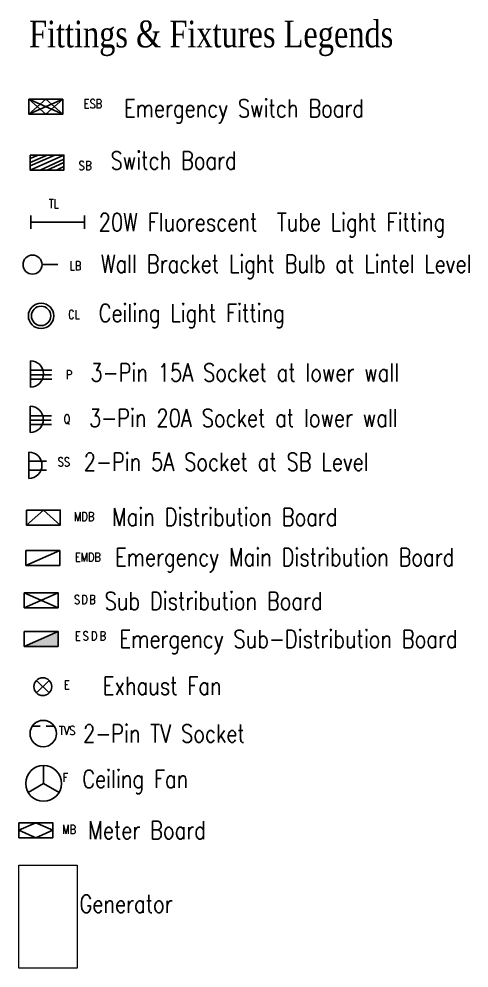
# Model space of a CAD drawing. Header units: inches. Extents: x 4849 to 14405, y -37970 to -930.
# Drawn here: x 4849 to 5151, y -35928 to -35290 of the extents above; entities that cross this region are included whole.
import ezdxf

# ---------------------------------------------------------------- set-up
doc = ezdxf.new("R2010")
doc.units = ezdxf.units.IN
doc.header["$LTSCALE"] = 10
doc.header["$MEASUREMENT"] = 0
doc.layers.add('Fan (Mine)', color=2, linetype='Continuous', plot=False)
doc.layers.add('Light (Mine)', color=3, linetype='Continuous', plot=False)
for name, color, linetype, lineweight in [('Generator', 74, 'Continuous', 9), ('Parking Slot (Mine)', 5, 'Continuous', 9), ('Text Legends (Mine)', 192, 'Continuous', 35)]:
    doc.layers.add(name, color=color, linetype=linetype, lineweight=lineweight)
doc.layers.add('Switchboard & Socket (Mine)', color=4, linetype='Continuous')
doc.styles.get("Standard").update_dxf_attribs({"font": 'simplex.shx', "width": 0.8, "height": 3})

# ---------------------------------------------------------------- blocks, each defined once
blk = doc.blocks.new('2-Pin TV Socket')
at = {"layer": 'Switchboard & Socket (Mine)', "linetype": 'ByBlock', "ltscale": 10}
for p, q in [((0, 0), (0, -5.26)), ((0, -9.26), (0, -14.53))]:
    blk.add_line(p, q, dxfattribs=at)
at = {"layer": 'Switchboard & Socket (Mine)', "linetype": 'ByBlock'}
blk.add_circle((-5.05, -7.26), 8.85, dxfattribs=at)
blk = doc.blocks.new('Tube Light')
at = {"layer": 'Light (Mine)'}
for p, q in [((0, 4.54), (0, -4.54)), ((36, 0), (0, 0)), ((36, 4.54), (36, -4.54))]:
    blk.add_line(p, q, dxfattribs=at)
blk = doc.blocks.new('Exhaust Fan')
at = {"layer": 'Fan (Mine)', "linetype": 'Continuous', "ltscale": 10}
for p, q in [((-4.24, 4.24), (4.24, -4.24)), ((-4.24, -4.24), (4.24, 4.24))]:
    blk.add_line(p, q, dxfattribs=at)
blk.add_circle((0, 0), 6, dxfattribs=at)
blk = doc.blocks.new('Ceiling Light')
at = {"layer": 'Light (Mine)'}
for radius in [8.53, 6.52]:
    blk.add_circle((0, 0), radius, dxfattribs=at)
blk = doc.blocks.new('Light Bulb')
at = {"layer": 'Light (Mine)'}
blk.add_line((10.67, 0), (0, 0), dxfattribs=at)
at = {"layer": 'Light (Mine)', "linetype": 'Continuous'}
blk.add_circle((17.07, 0), 6.4, dxfattribs=at)
blk = doc.blocks.new('3-Pin Socket')
at = {"layer": 'Switchboard & Socket (Mine)', "ltscale": 10}
blk.add_line((0, 9.41), (0, -8.28), dxfattribs=at)
at = {"layer": 'Switchboard & Socket (Mine)', "linetype": 'Continuous'}
for p, q in [((0, 3.02), (14.44, 3.02)), ((0, 0), (14.11, 0)), ((0, -2.98), (14.44, -2.98))]:
    blk.add_line(p, q, dxfattribs=at)
blk.add_arc((0, 0.57), 8.85, 270, 90, dxfattribs=at)
blk = doc.blocks.new('2-Pin Socket')
at = {"layer": 'Switchboard & Socket (Mine)', "linetype": 'Continuous'}
for p, q in [((-2.76, 0), (-2.76, 11.8)), ((3.24, 0), (3.24, 11.8))]:
    blk.add_line(p, q, dxfattribs=at)
at = {"layer": 'Switchboard & Socket (Mine)', "ltscale": 10}
blk.add_line((-8.85, 0), (8.85, 0), dxfattribs=at)
at = {"layer": 'Switchboard & Socket (Mine)', "linetype": 'Continuous'}
blk.add_arc((0, 0), 8.85, 0, 180, dxfattribs=at)
blk = doc.blocks.new('Emergency Switchboard')
at = {"layer": 'Switchboard & Socket (Mine)', "ltscale": 10}
for p, q in [((-11.36, -5.05), (11.36, 5.05)), ((-11.36, 5.05), (11.36, -5.05)), ((0, 5.05), (-11.36, -5.05)), ((0, -5.05), (-11.36, 5.05)), ((0, 5.05), (11.36, -5.05)), ((0, -5.05), (11.36, 5.05))]:
    blk.add_line(p, q, dxfattribs=at)
at = {"layer": 'Switchboard & Socket (Mine)', "linetype": 'Continuous'}
blk.add_lwpolyline([(-11.36, 5.05), (11.36, 5.05), (11.36, -5.05), (-11.36, -5.05)], close=True, dxfattribs=at)
blk = doc.blocks.new('Switchboard')
at = {"layer": 'Switchboard & Socket (Mine)', "linetype": 'Continuous'}
for p, q in [((0, -10.09), (22.73, 0)), ((0, -5.05), (11.36, 0)), ((0, -7.26), (16.63, 0)), ((0, -2.38), (5.35, 0)), ((6.62, -10.09), (22.73, -2.84)), ((11.36, -10.09), (22.73, -5.05)), ((17.6, -10.09), (22.73, -7.56))]:
    blk.add_line(p, q, dxfattribs=at)
blk.add_lwpolyline([(0, 0), (22.73, 0), (22.73, -10.09), (0, -10.09)], close=True, dxfattribs=at)
blk = doc.blocks.new('Emergency Main Distribution Board')
at = {"layer": 'Switchboard & Socket (Mine)', "linetype": 'Continuous'}
for p, q in [((-5.05, -11.36), (-5.05, 11.36)), ((-5.05, 11.36), (5.05, 11.36)), ((5.05, 11.36), (5.05, -11.36)), ((5.05, -11.36), (-5.05, -11.36))]:
    blk.add_line(p, q, dxfattribs=at)
at = {"layer": 'Switchboard & Socket (Mine)', "ltscale": 10}
blk.add_line((5.05, -11.36), (-5.05, 11.36), dxfattribs=at)
blk = doc.blocks.new('Emergency Sub Distribution Board')
at = {"layer": 'Switchboard & Socket (Mine)', "ltscale": 10}
blk.add_hatch(color=256, dxfattribs=at).paths.add_polyline_path([(22.73, -10.09), (22.73, 0), (0, -10.09)])
blk.add_line((0, -10.09), (22.73, 0), dxfattribs=at)
at = {"layer": 'Switchboard & Socket (Mine)', "linetype": 'Continuous'}
blk.add_lwpolyline([(0, 0), (22.73, 0), (22.73, -10.09), (0, -10.09)], close=True, dxfattribs=at)
blk = doc.blocks.new('Ceiling Fan')
at = {"layer": 'Fan (Mine)', "linetype": 'Continuous', "ltscale": 10}
for q in [(0, 12), (-10.39, -6), (10.39, -6)]:
    blk.add_line((0, 0), q, dxfattribs=at)
blk.add_circle((0, 0), 12, dxfattribs=at)
blk.add_circle((0, 0), 12, dxfattribs=at)
blk = doc.blocks.new('Main Distribution Board')
at = {"layer": 'Switchboard & Socket (Mine)', "ltscale": 10}
for p, q in [((5.68, 5.05), (-5.68, -5.05)), ((17.05, -5.05), (5.68, 5.05))]:
    blk.add_line(p, q, dxfattribs=at)
at = {"layer": 'Switchboard & Socket (Mine)', "linetype": 'Continuous'}
blk.add_lwpolyline([(-5.68, 5.05), (17.05, 5.05), (17.05, -5.05), (-5.68, -5.05)], close=True, dxfattribs=at)
blk = doc.blocks.new('Sub Distribution Board')
at = {"layer": 'Switchboard & Socket (Mine)', "linetype": 'Continuous'}
for p, q in [((0, 0), (22.73, -10.09)), ((22.73, 0), (0, -10.09))]:
    blk.add_line(p, q, dxfattribs=at)
blk.add_lwpolyline([(0, 0), (22.73, 0), (22.73, -10.09), (0, -10.09)], close=True, dxfattribs=at)
blk = doc.blocks.new('Meter Board')
at = {"layer": 'Switchboard & Socket (Mine)', "linetype": 'Continuous'}
for p, q in [((0, -5.05), (11.36, 0)), ((11.36, 0), (22.73, -5.05)), ((11.36, -10.09), (0, -5.05)), ((22.73, -5.05), (11.36, -10.09))]:
    blk.add_line(p, q, dxfattribs=at)
blk.add_lwpolyline([(0, 0), (22.73, 0), (22.73, -10.09), (0, -10.09)], close=True, dxfattribs=at)

msp = doc.modelspace()

# ---------------------------------------------------------------- linework, layer by layer
at = {"layer": 'Generator'}
msp.add_lwpolyline([(4848.98, -35858.61), (4887.98, -35858.61), (4887.98, -35927.61), (4848.98, -35927.61)], close=True, dxfattribs=at)

# ---------------------------------------------------------------- block references
at = {"layer": 'Fan (Mine)', "linetype": 'Continuous'}
msp.add_blockref('Exhaust Fan', (4864.98, -35738.61), dxfattribs=at)
at = {"layer": 'Fan (Mine)', "linetype": 'ByBlock'}
msp.add_blockref('Ceiling Fan', (4865.48, -35803.61), dxfattribs=at)
at = {"layer": 'Light (Mine)', "linetype": 'Continuous'}
msp.add_blockref('Tube Light', (4856.98, -35426.61), dxfattribs=at)
at = {"layer": 'Light (Mine)', "rotation": 180}
msp.add_blockref('Light Bulb', (4875.15, -35455.11), dxfattribs=at)
at = {"layer": 'Light (Mine)'}
msp.add_blockref('Ceiling Light', (4863.81, -35489.53), dxfattribs=at)
at = {"layer": 'Parking Slot (Mine)'}
msp.add_blockref('Main Distribution Board', (4859.66, -35625.07), dxfattribs=at)
at = {"layer": 'Parking Slot (Mine)', "rotation": 270}
msp.add_blockref('Emergency Main Distribution Board', (4864.98, -35652.16), dxfattribs=at)
at = {"layer": 'Switchboard & Socket (Mine)'}
for name, p in [('Emergency Switchboard', (4866.98, -35349.07)), ('3-Pin Socket', (4856.65, -35529.11)), ('3-Pin Socket', (4856.48, -35559.63)), ('Emergency Sub Distribution Board', (4852.48, -35701.52))]:
    msp.add_blockref(name, p, dxfattribs=at)
at = {"layer": 'Switchboard & Socket (Mine)', "linetype": 'Continuous'}
for name, p in [('Switchboard', (4856.48, -35381.52)), ('Sub Distribution Board', (4852.48, -35675.52)), ('Meter Board', (4848.98, -35830.02))]:
    msp.add_blockref(name, p, dxfattribs=at)
at = {"layer": 'Switchboard & Socket (Mine)', "rotation": 270}
msp.add_blockref('2-Pin Socket', (4855.58, -35589.87), dxfattribs=at)
at = {"layer": 'Switchboard & Socket (Mine)', "linetype": 'ByBlock', "rotation": 90}
msp.add_blockref('2-Pin TV Socket', (4858, -35765.06), dxfattribs=at)

# ---------------------------------------------------------------- texts
at = {"layer": 'Parking Slot (Mine)', "ltscale": 10}
for s, insert, char_height, width, attachment_point in [('ESB', (4892.48, -35344.02), 6, 39, 1), ('Emergency Switch Board', (4919.48, -35344.11), 12, 187.2398, 1), ('Switch Board', (4910.48, -35379.11), 12, 135, 1), ('{\\T1.1;SB}', (4888.98, -35388.57), 6, 25.5, 4), ('TL', (4868.98, -35411.11), 6, 26.5, 1), ('20W Fluorescent  Tube Light Fitting', (4902.48, -35420.61), 12, 289.9028, 1), ('Wall Bracket Light Bulb at Lintel Level', (4903.98, -35448.61), 12, 286.8364, 1), ('LB', (4882.98, -35455.86), 6, 19, 4), ('Ceiling Light Fitting', (4902.48, -35481.61), 12, 149.145, 1), ('CL', (4881.98, -35485.61), 6, 22.5, 1), ('3-Pin 15A Socket at lower wall', (4896.98, -35521.61), 12, 246.4789, 1), ('P', (4880.48, -35526.09), 6, 18.5, 1), ('3-Pin 20A Socket at lower wall', (4895.98, -35552.11), 12, 271.7363, 1), ('Q', (4878.98, -35559.11), 6, 16, 4), ('SS', (4874.98, -35584.61), 6, 15.5, 1), ('2-Pin 5A Socket at SB Level', (4892.48, -35581.61), 12, 239.6624, 1), ('Main Distribution Board', (4911.48, -35618.61), 12, 183.4366, 1), ('MDB', (4885.98, -35624.36), 6, 34.5, 4), ('EMDB', (4886.48, -35648.61), 6, 28.5, 1), ('Emergency Main Distribution Board', (4913.48, -35645.61), 12, 261.9776, 1), ('Sub Distribution Board', (4906.48, -35675.11), 12, 173.0041, 1), ('{\\T1.2;SDB}', (4885.98, -35677.11), 6, 30, 1), ('Emergency Sub-Distribution Board', (4916.48, -35700.61), 12, 259.2675, 1), ('{\\T1.35;ESDB}', (4886.48, -35701.52), 6, 29.5, 1), ('Exhaust Fan', (4905.33, -35732.09), 12, 161, 1), ('   E', (4869.22, -35734.37), 6, 25.7574, 1), ('2-Pin TV Socket', (4891.98, -35764.11), 12, 130.2516, 1), (' TVS', (4872.53, -35765.06), 6, 34.9527, 1), ('F', (4878.36, -35796.61), 6, 42, 1), ('Ceiling Fan', (4891.48, -35794.61), 12, 79.5, 1), (' MB', (4874.71, -35831.52), 6, 15.2718, 1), ('Meter Board', (4895.48, -35835.06), 12, 86.901, 4), ('Generator', (4889.66, -35884.52), 12, 86.901, 4)]:
    msp.add_mtext(s, dxfattribs=dict(at, insert=insert, char_height=char_height, width=width, attachment_point=attachment_point))
at = {"layer": 'Text Legends (Mine)', "ltscale": 10, "insert": (4855.71, -35291.17), "char_height": 18, "width": 244.0855, "attachment_point": 1}
msp.add_mtext('{\\fTimes New Roman|b0|i0|c0|p18;Fittings & Fixtures Legends}', dxfattribs=at)

doc.saveas('drawing.dxf')
